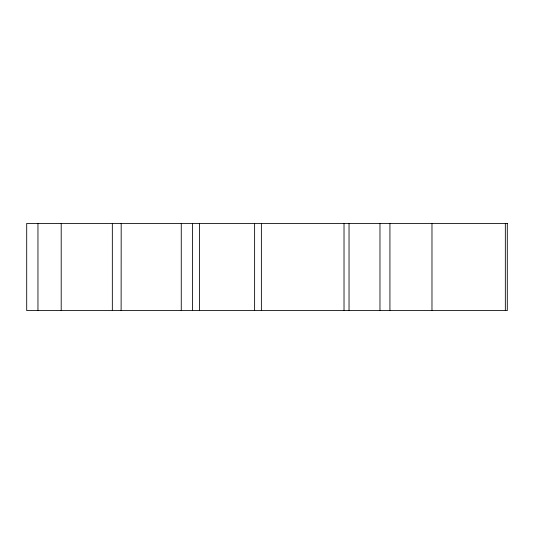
<?xml version="1.0" encoding="UTF-8"?>
<svg xmlns="http://www.w3.org/2000/svg" width="534" height="534" viewBox="0 0 534 534"><rect width="100%" height="100%" fill="white"/><g stroke="black" fill="none" stroke-linecap="round" stroke-linejoin="round"><path stroke-width="0.8" d="M505.338 223.419L505.338 310.581M431.979 223.419L431.979 310.581M389.927 223.419L389.927 310.581M379.974 223.419L379.974 310.581M349.036 223.419L349.036 310.581M344.023 223.419L344.023 310.581M261.373 223.419L261.373 310.581M254.618 223.419L254.618 310.581M199.489 223.419L199.489 310.581M192.587 223.419L192.587 310.581M181.26 223.419L181.26 310.581M121.191 223.419L121.118 310.581M112.334 223.419L112.334 310.581M61.203 223.419L61.203 310.581M37.961 223.419L37.961 310.581M507.3 223.419L26.7 223.419L26.7 310.581L507.3 310.581L507.3 223.419"/></g></svg>
